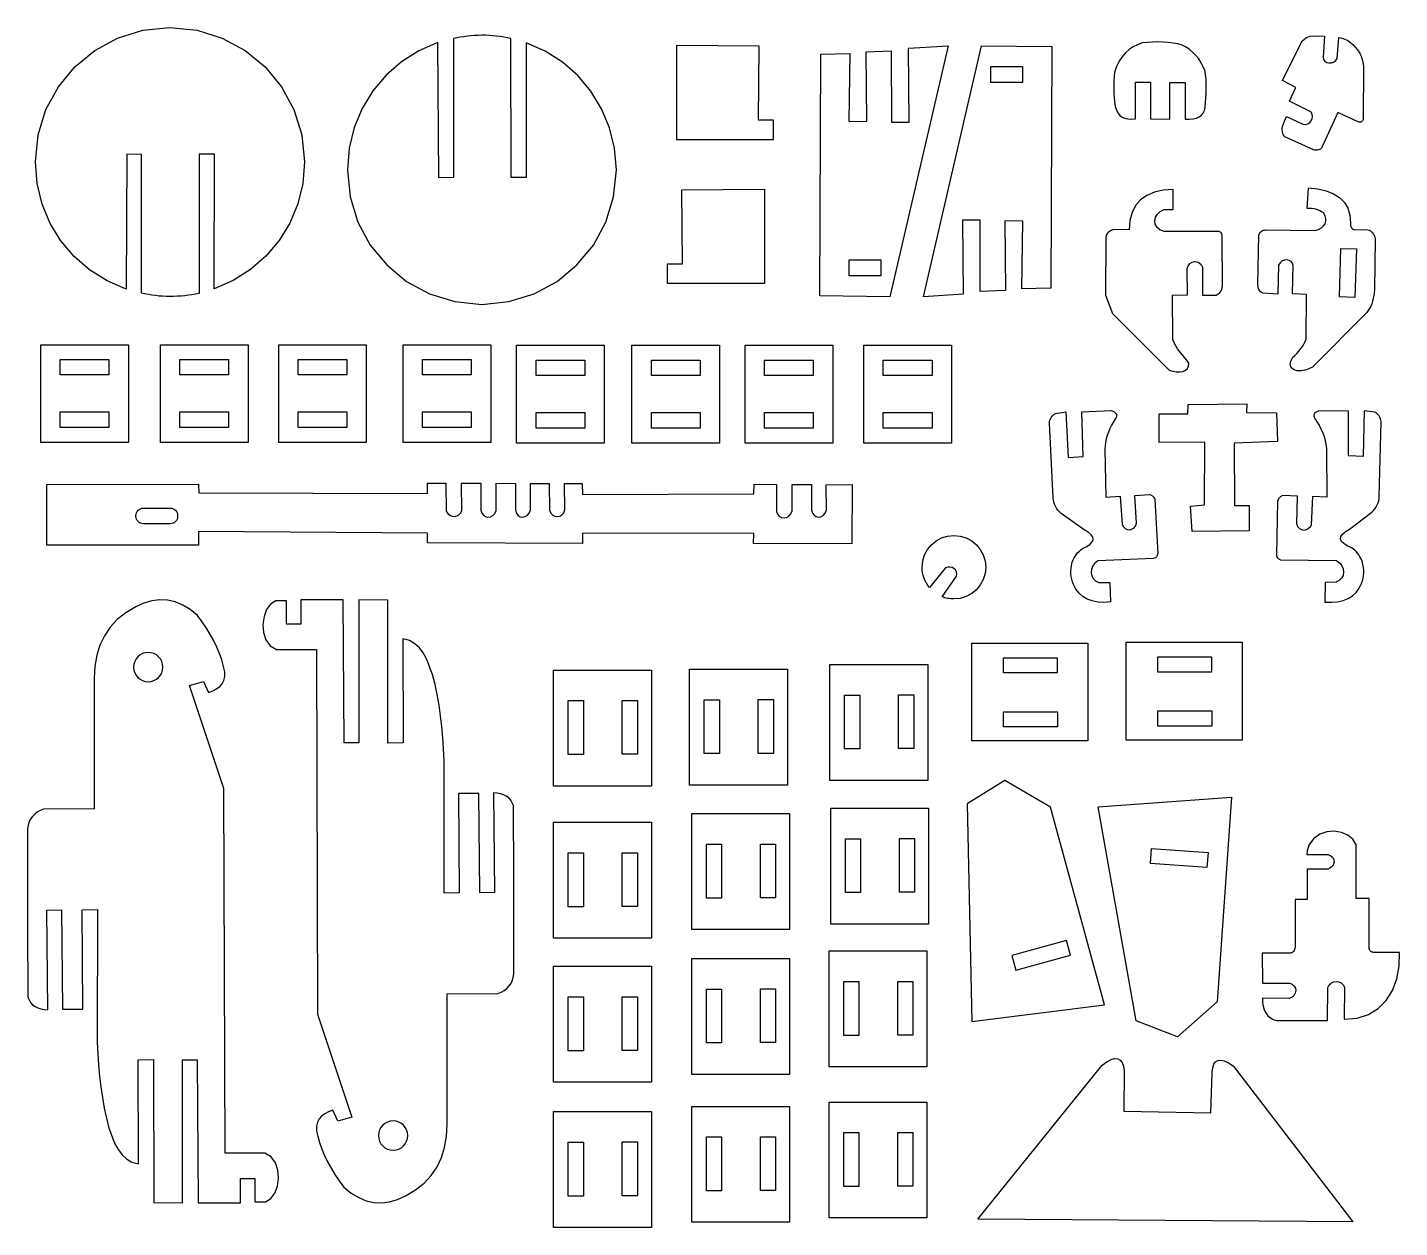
# Model space of a CAD drawing. Extents: x -147 to 762, y -188 to 192.
# Drawn here: x 481.4 to 761.9, y -182.1 to 63.2 of the extents above; entities that cross this region are included whole.
import ezdxf

# ---------------------------------------------------------------- set-up
doc = ezdxf.new("R2010")
doc.units = 0
doc.header["$MEASUREMENT"] = 0
doc.layers.add('CAMADA_1', color=7, linetype='CONTINUOUS')

msp = doc.modelspace()

# ---------------------------------------------------------------- linework, layer by layer
at = {"layer": 'CAMADA_1', "color": 250}
for points in [[(516.5058, 8.8436), (515.7864, 8.6963), (515.0578, 8.5678), (514.3212, 8.4582), (513.5776, 8.3681), (512.8282, 8.2974), (512.0739, 8.2466), (511.3159, 8.216), (510.5552, 8.2057), (509.801, 8.218), (509.0569, 8.2539), (508.3214, 8.3121), (507.5933, 8.3912), (506.8709, 8.4898), (506.153, 8.6065), (505.4382, 8.7399), (504.7249, 8.8886), (504.7692, 37.2627), (501.7598, 37.3248), (501.5798, 9.7037), (497.6886, 11.3951), (494.1373, 13.6423), (490.9809, 16.39), (488.2748, 19.583), (486.074, 23.1663), (484.4336, 27.0846), (483.409, 31.2828), (483.0552, 35.7057), (483.6139, 41.2479), (485.2163, 46.4099), (487.7518, 51.0812), (491.1098, 55.1511), (495.1797, 58.5091), (499.851, 61.0446), (505.013, 62.647), (510.5552, 63.2057), (516.0974, 62.647), (521.2594, 61.0446), (525.9307, 58.5091), (530.0006, 55.1511), (533.3586, 51.0812), (535.8941, 46.4099), (537.4965, 41.2479), (538.0552, 35.7057), (537.702, 31.3052), (536.6796, 27.1256), (535.0441, 23.2216), (532.8515, 19.6479), (530.1578, 16.4591), (527.0189, 13.7098), (523.4908, 11.4547), (519.6296, 9.7485), (519.6412, 37.2819), (516.5412, 37.2819), (516.5058, 8.8436)], [(580.2737, 60.9668), (579.5543, 61.1141), (578.8257, 61.2426), (578.0891, 61.3522), (577.3455, 61.4424), (576.5961, 61.513), (575.8418, 61.5638), (575.0838, 61.5944), (574.3231, 61.6047), (573.5689, 61.5924), (572.8248, 61.5565), (572.0893, 61.4983), (571.3612, 61.4192), (570.6388, 61.3206), (569.9209, 61.2039), (569.2061, 61.0705), (568.4928, 60.9218), (568.5371, 32.5477), (565.5277, 32.4856), (565.3477, 60.1067), (561.4565, 58.4153), (557.9052, 56.1681), (554.7488, 53.4204), (552.0427, 50.2274), (549.8419, 46.6441), (548.2015, 42.7258), (547.1769, 38.5276), (546.8231, 34.1047), (547.3818, 28.5625), (548.9842, 23.4005), (551.5197, 18.7292), (554.8777, 14.6593), (558.9476, 11.3013), (563.6189, 8.7658), (568.7809, 7.1634), (574.3231, 6.6047), (579.8653, 7.1634), (585.0273, 8.7658), (589.6986, 11.3013), (593.7685, 14.6593), (597.1265, 18.7292), (599.662, 23.4005), (601.2644, 28.5625), (601.8231, 34.1047), (601.4699, 38.5052), (600.4475, 42.6848), (598.812, 46.5888), (596.6194, 50.1625), (593.9257, 53.3513), (590.7868, 56.1006), (587.2587, 58.3557), (583.3975, 60.0619), (583.4091, 32.5285), (580.3091, 32.5285), (580.2737, 60.9668)], [(614.0997, 40.2732), (633.918, 40.2734), (633.9177, 44.2449), (630.8561, 44.2449), (630.9807, 59.3884), (614.0997, 59.5126), (614.0997, 40.2732)], [(643.428, 8.3515), (643.6037, 57.7197), (649.5257, 57.8954), (649.3392, 44.0187), (653.0005, 43.9791), (652.9151, 58.2467), (658.0343, 58.4224), (658.084, 43.8546), (661.6565, 43.8231), (661.5238, 58.9495), (669.6297, 59.4765), (657.7587, 8.1758), (643.428, 8.3515)], [(690.8324, 59.3008), (690.6567, 9.9326), (684.7347, 9.7569), (684.9212, 23.6336), (681.2599, 23.6732), (681.3453, 9.4056), (676.2261, 9.2299), (676.1764, 23.7977), (672.6039, 23.8292), (672.7366, 8.7028), (664.6307, 8.1758), (676.5017, 59.4765), (690.8324, 59.3008)], [(711.0255, 44.4974), (714.9825, 44.4597), (714.9825, 51.9834), (718.0825, 51.9834), (718.0805, 44.4608), (718.9487, 44.4442), (719.7206, 44.5208), (720.3934, 44.6886), (720.9642, 44.9455), (721.4301, 45.2893), (721.7883, 45.7181), (722.0359, 46.2297), (722.17, 46.8221), (722.2784, 47.7819), (722.3594, 48.7876), (722.4111, 49.8116), (722.4315, 50.8264), (722.4188, 51.8045), (722.3711, 52.7183), (722.2863, 53.5404), (722.1626, 54.2431), (721.8079, 55.1615), (721.3772, 56.0065), (720.8763, 56.779), (720.3111, 57.4799), (719.6873, 58.11), (719.0108, 58.6701), (718.2873, 59.1612), (717.5227, 59.584), (716.5949, 59.8365), (715.6189, 60.0243), (714.6048, 60.1516), (713.5627, 60.2229), (712.5025, 60.2425), (711.4344, 60.2146), (710.3684, 60.1436), (709.3146, 60.0338), (708.384, 59.6783), (707.5072, 59.226), (706.6887, 58.6687), (705.9332, 57.998), (705.2452, 57.2059), (704.6292, 56.284), (704.09, 55.2242), (703.6319, 54.0182), (703.5573, 53.1694), (703.5103, 52.3163), (703.4904, 51.4587), (703.4969, 50.5967), (703.5293, 49.7302), (703.587, 48.8592), (703.6694, 47.9835), (703.7759, 47.1032), (704.0671, 46.3211), (704.3937, 45.6994), (704.7705, 45.2231), (705.2124, 44.8771), (705.7341, 44.6464), (706.3505, 44.5159), (707.0765, 44.4707), (707.9268, 44.4957), (707.9268, 52.0194), (711.0268, 52.0194), (711.0255, 44.4974)], [(738.5079, 40.8183), (738.1596, 41.315), (737.9824, 41.8459), (737.9466, 42.3978), (738.0224, 42.9578), (738.1801, 43.5128), (738.3899, 44.0499), (738.6219, 44.556), (738.8466, 45.018), (742.1822, 43.4537), (742.7018, 43.4006), (743.1716, 43.5183), (743.5705, 43.7733), (743.8777, 44.132), (744.0719, 44.561), (744.1323, 45.0269), (744.0377, 45.4959), (743.7672, 45.9348), (739.4562, 48.1339), (740.7432, 50.9111), (738.0338, 52.3336), (741.789, 60.0883), (741.9984, 60.3689), (742.2249, 60.6198), (742.4702, 60.8406), (742.7358, 61.0305), (743.0236, 61.189), (743.3351, 61.3154), (743.672, 61.4091), (744.036, 61.4695), (746.5686, 61.4547), (746.2991, 57.1518), (746.3918, 56.6593), (746.6541, 56.2929), (747.039, 56.0543), (747.4998, 55.9454), (747.9894, 55.9679), (748.4612, 56.1237), (748.8681, 56.4147), (749.1633, 56.8425), (749.5491, 61.1393), (750.1725, 61.0147), (750.7667, 60.8082), (751.333, 60.5218), (751.8727, 60.1572), (752.387, 59.7164), (752.8772, 59.2013), (753.3445, 58.6138), (753.7901, 57.9557), (753.9346, 57.6298), (754.0623, 57.3101), (754.1744, 56.993), (754.2718, 56.6745), (754.3555, 56.3511), (754.4267, 56.0191), (754.4862, 55.6746), (754.5352, 55.314), (754.4939, 44.4761), (754.4329, 44.2832), (754.3513, 44.1268), (754.2494, 44.0064), (754.1275, 43.9213), (753.9859, 43.871), (753.8251, 43.8549), (753.6452, 43.8725), (753.4466, 43.923), (749.3458, 45.8308), (745.959, 38.5153), (745.7599, 38.3592), (745.5407, 38.2415), (745.3059, 38.1617), (745.0603, 38.1193), (744.8085, 38.1137), (744.5552, 38.1443), (744.3049, 38.2106), (744.0624, 38.3121), (738.5079, 40.8183)], [(684.844, 51.9494), (678.344, 51.9494), (678.344, 55.2191), (684.844, 55.2191), (684.844, 51.9494)], [(632.1084, 10.8983), (612.2901, 10.8985), (612.2904, 14.87), (615.352, 14.87), (615.2274, 30.0135), (632.1084, 30.1377), (632.1084, 10.8983)], [(715.5338, 8.4842), (718.5676, 8.5215), (718.4958, 13.917), (718.7191, 14.5003), (719.071, 14.9355), (719.5114, 15.2187), (720.0006, 15.3464), (720.4986, 15.3149), (720.9655, 15.1204), (721.3616, 14.7593), (721.6469, 14.2279), (721.6814, 8.4861), (724.4328, 8.5107), (724.6519, 8.5977), (724.8744, 8.7246), (725.0903, 8.8912), (725.2896, 9.0977), (725.4623, 9.3439), (725.5986, 9.63), (725.6883, 9.9558), (725.7217, 10.3215), (725.6915, 20.4857), (725.6708, 20.7419), (725.6178, 20.9597), (725.5332, 21.1399), (725.4179, 21.2835), (725.2725, 21.3912), (725.0978, 21.4642), (724.8946, 21.5032), (724.6637, 21.5091), (713.8338, 21.5091), (712.9593, 21.8283), (712.3523, 22.3406), (712.0042, 22.9835), (711.9059, 23.6944), (712.0487, 24.4108), (712.4238, 25.0702), (713.0222, 25.6101), (713.8352, 25.9679), (715.6753, 25.9753), (715.6753, 30.1075), (713.6124, 29.9325), (711.8053, 29.5174), (710.2602, 28.8598), (708.9832, 27.957), (707.9804, 26.8065), (707.258, 25.4057), (706.8222, 23.7521), (706.6791, 21.8431), (703.367, 21.8738), (703.0903, 21.775), (702.8401, 21.6621), (702.6165, 21.5276), (702.4194, 21.3641), (702.2488, 21.1642), (702.1048, 20.9202), (701.9873, 20.6248), (701.8964, 20.2706), (701.8182, 8.5038), (703.2801, 4.7477), (714.8327, -6.8126), (715.5531, -7.0682), (716.2809, -7.2002), (716.9812, -7.2083), (717.619, -7.0926), (718.1596, -6.8531), (718.5678, -6.4895), (718.8089, -6.002), (718.848, -5.3904), (718.4183, -4.8004), (717.9555, -4.227), (717.4794, -3.6603), (717.0099, -3.0902), (716.5669, -2.5069), (716.1704, -1.9003), (715.8403, -1.2606), (715.5964, -0.5777), (715.5338, 8.4842)], [(746.405, 25.2821), (746.0036, 25.5335), (745.604, 25.7463), (745.2024, 25.9199), (744.7953, 26.0541), (744.3793, 26.1482), (743.9506, 26.2019), (743.5058, 26.2148), (743.0413, 26.1864), (743.3182, 30.4154), (745.2398, 30.1869), (746.9522, 29.7859), (748.4391, 29.2022), (749.684, 28.4252), (750.6704, 27.4446), (751.3818, 26.25), (751.8019, 24.8311), (751.9141, 23.1774), (751.9162, 22.9505), (751.9357, 22.7394), (751.9754, 22.5455), (752.0379, 22.3699), (752.1262, 22.2142), (752.243, 22.0795), (752.3911, 21.9672), (752.5733, 21.8786), (755.4232, 21.8716), (755.7085, 21.7627), (755.9688, 21.6132), (756.2027, 21.426), (756.4087, 21.2041), (756.5854, 20.9503), (756.7314, 20.6676), (756.8454, 20.3589), (756.9258, 20.0271), (756.7901, 9.5818), (756.7361, 8.9913), (756.6655, 8.4142), (756.5673, 7.8449), (756.4304, 7.2777), (756.2438, 6.707), (755.9964, 6.1273), (755.6771, 5.533), (755.275, 4.9184), (744.1084, -6.2288), (742.8863, -6.7662), (741.816, -7.0007), (740.9244, -6.9709), (740.2383, -6.715), (739.7844, -6.2716), (739.5897, -5.679), (739.6808, -4.9757), (740.0847, -4.2002), (740.4984, -3.843), (740.9144, -3.4359), (741.3214, -2.9887), (741.708, -2.5114), (742.063, -2.014), (742.3751, -1.5065), (742.6331, -0.9988), (742.8256, -0.5009), (742.9153, 8.5871), (740.0453, 8.7765), (740.177, 14.5518), (740.045, 14.9953), (739.7639, 15.3426), (739.3734, 15.5788), (738.9136, 15.6894), (738.4242, 15.6597), (737.9452, 15.4751), (737.5165, 15.1209), (737.1779, 14.5824), (737.0557, 8.6817), (733.9803, 8.8911), (733.7311, 9.01), (733.5233, 9.162), (733.3539, 9.3435), (733.22, 9.5509), (733.1186, 9.7807), (733.0468, 10.0293), (733.0016, 10.293), (732.9801, 10.5683), (733.1823, 20.8118), (733.2709, 21.076), (733.3948, 21.288), (733.5476, 21.454), (733.7233, 21.5804), (733.9155, 21.6734), (734.118, 21.7393), (734.3246, 21.7844), (734.5291, 21.8149), (744.6384, 21.6804), (745.372, 21.9182), (745.9618, 22.2376), (746.4066, 22.6282), (746.7049, 23.0794), (746.8552, 23.5809), (746.8563, 24.1222), (746.7067, 24.6927), (746.405, 25.2821)], [(752.7806, 7.9811), (749.6227, 8.115), (749.9392, 18.0189), (753.1072, 17.9564), (752.7806, 7.9811)], [(649.4164, 15.7029), (655.9164, 15.7029), (655.9164, 12.4332), (649.4164, 12.4332), (649.4164, 15.7029)], [(484.1649, -1.6347), (502.0655, -1.6347), (502.0655, -21.6347), (484.1649, -21.6347), (484.1649, -1.6347)], [(508.6271, -1.6347), (526.5277, -1.6347), (526.5277, -21.6347), (508.6271, -21.6347), (508.6271, -1.6347)], [(532.7835, -1.6347), (550.6841, -1.6347), (550.6841, -21.6347), (532.7835, -21.6347), (532.7835, -1.6347)], [(558.2238, -1.6347), (576.1244, -1.6347), (576.1244, -21.6347), (558.2238, -21.6347), (558.2238, -1.6347)], [(581.4233, -1.7543), (599.3239, -1.7543), (599.3239, -21.7543), (581.4233, -21.7543), (581.4233, -1.7543)], [(605.0016, -1.7543), (622.9022, -1.7543), (622.9022, -21.7543), (605.0016, -21.7543), (605.0016, -1.7543)], [(628.1461, -1.7543), (646.0467, -1.7543), (646.0467, -21.7543), (628.1461, -21.7543), (628.1461, -1.7543)], [(652.4244, -1.7543), (670.325, -1.7543), (670.325, -21.7543), (652.4244, -21.7543), (652.4244, -1.7543)], [(488.1384, -4.6523), (498.0919, -4.6523), (498.0919, -7.8093), (488.1384, -7.8093), (488.1384, -4.6523)], [(512.6006, -4.6523), (522.5541, -4.6523), (522.5541, -7.8093), (512.6006, -7.8093), (512.6006, -4.6523)], [(536.757, -4.6523), (546.7105, -4.6523), (546.7105, -7.8093), (536.757, -7.8093), (536.757, -4.6523)], [(562.1973, -4.6523), (572.1508, -4.6523), (572.1508, -7.8093), (562.1973, -7.8093), (562.1973, -4.6523)], [(585.3968, -4.7719), (595.3503, -4.7719), (595.3503, -7.9289), (585.3968, -7.9289), (585.3968, -4.7719)], [(608.9751, -4.7719), (618.9286, -4.7719), (618.9286, -7.9289), (608.9751, -7.9289), (608.9751, -4.7719)], [(632.1196, -4.7719), (642.0731, -4.7719), (642.0731, -7.9289), (632.1196, -7.9289), (632.1196, -4.7719)], [(656.3979, -4.7719), (666.3514, -4.7719), (666.3514, -7.9289), (656.3979, -7.9289), (656.3979, -4.7719)], [(718.6677, -15.7981), (718.7033, -13.8731), (730.7252, -13.7121), (730.6721, -15.5003), (736.7719, -15.5584), (736.9723, -21.4401), (728.1495, -21.7407), (728.197, -34.503), (731.1744, -34.4769), (731.2122, -39.6886), (719.5598, -39.8324), (719.21, -34.6484), (722.078, -34.3642), (722.122, -21.5729), (712.7853, -21.6511), (712.8022, -15.7798), (718.6677, -15.7981)], [(488.1384, -15.395), (498.0919, -15.395), (498.0919, -18.552), (488.1384, -18.552), (488.1384, -15.395)], [(512.6006, -15.395), (522.5541, -15.395), (522.5541, -18.552), (512.6006, -18.552), (512.6006, -15.395)], [(536.757, -15.395), (546.7105, -15.395), (546.7105, -18.552), (536.757, -18.552), (536.757, -15.395)], [(562.1973, -15.395), (572.1508, -15.395), (572.1508, -18.552), (562.1973, -18.552), (562.1973, -15.395)], [(585.3968, -15.5146), (595.3503, -15.5146), (595.3503, -18.6716), (585.3968, -18.6716), (585.3968, -15.5146)], [(608.9751, -15.5146), (618.9286, -15.5146), (618.9286, -18.6716), (608.9751, -18.6716), (608.9751, -15.5146)], [(632.1196, -15.5146), (642.0731, -15.5146), (642.0731, -18.6716), (632.1196, -18.6716), (632.1196, -15.5146)], [(656.3979, -15.5146), (666.3514, -15.5146), (666.3514, -18.6716), (656.3979, -18.6716), (656.3979, -15.5146)], [(711.9356, -33.2925), (712.5081, -44.304), (712.4639, -44.5062), (712.404, -44.6862), (712.3273, -44.8451), (712.2329, -44.9839), (712.1198, -45.1038), (711.9872, -45.2057), (711.834, -45.2908), (711.6594, -45.3602), (700.2306, -45.8444), (699.5996, -46.3425), (699.1649, -46.934), (698.9226, -47.58), (698.8685, -48.2415), (698.9987, -48.8793), (699.3091, -49.4545), (699.7958, -49.928), (700.4547, -50.2608), (702.688, -50.2244), (702.8427, -54.2256), (701.4896, -54.3171), (700.244, -54.2468), (699.1098, -54.0188), (698.0912, -53.6369), (697.192, -53.1053), (696.4165, -52.4278), (695.7686, -51.6085), (695.2524, -50.6512), (695.0572, -50.1038), (694.908, -49.5677), (694.8053, -49.0344), (694.7496, -48.4951), (694.7413, -47.9411), (694.7809, -47.364), (694.869, -46.7549), (695.006, -46.1052), (695.2067, -45.6189), (695.4243, -45.1791), (695.659, -44.7822), (695.9113, -44.4248), (696.1815, -44.1034), (696.4699, -43.8147), (696.7771, -43.555), (697.1032, -43.321), (698.0063, -42.8611), (698.6729, -42.3958), (699.0983, -41.9249), (699.2775, -41.4483), (699.2057, -40.966), (698.8781, -40.4777), (698.2897, -39.9834), (697.4358, -39.483), (692.7609, -36.1487), (692.3982, -35.7966), (692.0822, -35.4306), (691.8127, -35.0508), (691.5892, -34.6573), (691.4114, -34.2501), (691.2791, -33.8295), (691.1917, -33.3956), (691.1489, -32.9483), (690.3577, -17.7002), (690.3972, -17.3909), (690.4701, -17.0871), (690.5762, -16.795), (690.7155, -16.5206), (690.8875, -16.2702), (691.0922, -16.0498), (691.3292, -15.8655), (691.5985, -15.7235), (693.7339, -15.3801), (694.212, -24.6961), (697.2309, -24.4937), (696.9778, -15.3681), (703.0306, -15.1042), (703.57, -15.3603), (703.8962, -15.6368), (704.0467, -15.9276), (704.059, -16.2268), (703.9708, -16.5282), (703.8196, -16.8258), (703.643, -17.1136), (703.4784, -17.3856), (703.0587, -18.0845), (702.7003, -18.7871), (702.4007, -19.4923), (702.1573, -20.1989), (701.9677, -20.9057), (701.8293, -21.6115), (701.7395, -22.3153), (701.6959, -23.0158), (701.8855, -32.8111), (704.824, -32.626), (705.2129, -38.3876), (705.4719, -38.8618), (705.8313, -39.2041), (706.2565, -39.4077), (706.713, -39.466), (707.1663, -39.3724), (707.5818, -39.1201), (707.925, -38.7024), (708.1614, -38.1128), (707.82, -32.4373), (710.8108, -32.249), (711.0254, -32.3231), (711.2063, -32.406), (711.3599, -32.5014), (711.4922, -32.6128), (711.6097, -32.7441), (711.7186, -32.8986), (711.8251, -33.0802), (711.9356, -33.2925)], [(737.0126, -33.5586), (736.7436, -44.5817), (736.7933, -44.7826), (736.8582, -44.9609), (736.9392, -45.1176), (737.0374, -45.2538), (737.1537, -45.3705), (737.2891, -45.4687), (737.4445, -45.5496), (737.621, -45.6141), (749.0588, -45.7835), (749.7033, -46.264), (750.154, -46.8433), (750.4141, -47.4824), (750.4864, -48.1421), (750.3738, -48.7833), (750.0793, -49.3668), (749.6059, -49.8536), (748.9564, -50.2044), (746.7229, -50.2294), (746.6784, -54.2334), (748.0335, -54.2876), (749.2768, -54.1831), (750.4042, -53.9239), (751.412, -53.5142), (752.2961, -52.958), (753.0527, -52.2594), (753.6778, -51.4225), (754.1675, -50.4514), (754.3475, -49.8988), (754.4819, -49.3589), (754.5699, -48.8229), (754.6108, -48.2822), (754.6038, -47.7282), (754.5482, -47.1524), (754.4434, -46.5459), (754.2885, -45.9003), (754.0745, -45.4197), (753.8449, -44.986), (753.5994, -44.5957), (753.3374, -44.2454), (753.0584, -43.9317), (752.7621, -43.6509), (752.448, -43.3998), (752.1155, -43.1749), (751.2001, -42.7401), (750.5209, -42.2933), (750.0827, -41.8343), (749.8905, -41.3628), (749.9489, -40.8787), (750.263, -40.3816), (750.8376, -39.8712), (751.6774, -39.3475), (756.2587, -35.8857), (756.6116, -35.5237), (756.9173, -35.1492), (757.1763, -34.7621), (757.3889, -34.3626), (757.5553, -33.9507), (757.6761, -33.5267), (757.7515, -33.0904), (757.7819, -32.6422), (758.153, -17.3781), (758.105, -17.07), (758.0238, -16.7684), (757.9096, -16.4793), (757.7629, -16.2088), (757.584, -15.9632), (757.3734, -15.7485), (757.1314, -15.5708), (756.8583, -15.4363), (754.7142, -15.1518), (754.4927, -24.4774), (751.4695, -24.3583), (751.4712, -15.2292), (745.4134, -15.132), (744.8813, -15.4029), (744.5628, -15.6883), (744.4204, -15.9832), (744.4163, -16.2825), (744.5128, -16.5814), (744.6721, -16.8747), (744.8566, -17.1575), (745.0286, -17.4248), (745.4674, -18.1119), (745.845, -18.8044), (746.1639, -19.501), (746.4267, -20.2006), (746.6357, -20.902), (746.7935, -21.6038), (746.9026, -22.3048), (746.9655, -23.0038), (747.0456, -32.8007), (744.1032, -32.6966), (743.873, -38.4666), (743.6272, -38.9478), (743.2774, -39.2998), (742.8579, -39.5151), (742.4032, -39.586), (741.9475, -39.5049), (741.5252, -39.2641), (741.1706, -38.8561), (740.9181, -38.2732), (741.1031, -32.5905), (738.1082, -32.4845), (737.8957, -32.5645), (737.7172, -32.6523), (737.5663, -32.7519), (737.4371, -32.867), (737.3233, -33.0014), (737.2187, -33.159), (737.1172, -33.3434), (737.0126, -33.5586)], [(485.3915, -42.5998), (485.3915, -30.2347), (516.3915, -30.1347), (516.4595, -31.9145), (563.2057, -32.086), (563.2053, -29.919), (566.9879, -29.9327), (567.0568, -35.6458), (567.3644, -36.15), (567.7649, -36.4934), (568.2244, -36.6835), (568.7093, -36.7277), (569.1855, -36.6331), (569.6193, -36.4074), (569.9767, -36.0578), (570.2241, -35.5916), (570.1515, -29.9442), (574.1408, -29.9587), (574.1408, -35.4651), (574.3052, -36.0617), (574.6294, -36.4958), (575.0649, -36.7641), (575.5637, -36.8637), (576.0776, -36.7912), (576.5583, -36.5437), (576.9577, -36.118), (577.2275, -35.5109), (577.2358, -29.97), (581.225, -29.9845), (581.2247, -35.4213), (581.4103, -36.0762), (581.7474, -36.533), (582.1877, -36.7976), (582.6827, -36.8757), (583.1843, -36.7732), (583.6439, -36.4961), (584.0132, -36.0501), (584.2439, -35.4411), (584.2509, -29.9955), (588.1026, -30.0095), (588.1711, -35.4474), (588.4221, -36.0448), (588.7999, -36.464), (589.261, -36.7079), (589.7615, -36.7792), (590.2577, -36.6807), (590.7059, -36.4153), (591.0623, -35.9855), (591.2832, -35.3943), (591.1973, -30.0207), (594.8427, -30.0339), (594.921, -32.2849), (629.9377, -32.1309), (630.0215, -30.1462), (634.5782, -30.1835), (634.54, -35.7443), (634.7518, -36.3107), (635.116, -36.7197), (635.5834, -36.9667), (636.1048, -37.047), (636.631, -36.9557), (637.1129, -36.6882), (637.5012, -36.2397), (637.7468, -35.6055), (637.7467, -30.2094), (641.6889, -30.2416), (641.6894, -35.431), (641.889, -36.0445), (642.2276, -36.4978), (642.6619, -36.7829), (643.149, -36.8922), (643.6457, -36.8178), (644.1091, -36.5521), (644.4959, -36.0873), (644.7632, -35.4156), (644.7274, -30.2656), (650.0011, -30.2347), (649.9926, -42.3679), (629.86, -42.2473), (629.939, -40.2282), (594.8986, -40.1574), (594.8667, -42.3098), (563.2035, -42.1454), (563.2048, -40.1757), (516.3755, -39.828), (516.4175, -42.5998), (485.3915, -42.5998)], [(503.6084, -36.7311), (503.6084, -36.5631), (503.6393, -36.2594), (503.7277, -35.976), (503.8675, -35.7193), (504.0525, -35.4953), (504.2765, -35.3103), (504.5332, -35.1705), (504.8166, -35.0821), (505.1203, -35.0512), (510.6219, -35.0512), (510.9256, -35.0821), (511.209, -35.1705), (511.4657, -35.3103), (511.6897, -35.4953), (511.8747, -35.7193), (512.0145, -35.976), (512.1029, -36.2594), (512.1338, -36.5631), (512.1338, -36.7311), (512.1029, -37.0348), (512.0145, -37.3182), (511.8747, -37.5749), (511.6897, -37.7989), (511.4657, -37.9839), (511.209, -38.1237), (510.9256, -38.2121), (510.6219, -38.243), (505.1203, -38.243), (504.8166, -38.2121), (504.5332, -38.1237), (504.2765, -37.9839), (504.0525, -37.7989), (503.8675, -37.5749), (503.7277, -37.3182), (503.6393, -37.0348), (503.6084, -36.7311)], [(670.8253, -40.6163), (672.1353, -40.7484), (673.3554, -41.1271), (674.4595, -41.7264), (675.4215, -42.5201), (676.2152, -43.4821), (676.8145, -44.5862), (677.1932, -45.8063), (677.3253, -47.1163), (677.1932, -48.4263), (676.8145, -49.6464), (676.2152, -50.7505), (675.4215, -51.7125), (674.4595, -52.5062), (673.3554, -53.1055), (672.1353, -53.4842), (670.8253, -53.6163), (670.5117, -53.609), (670.1982, -53.5872), (669.8864, -53.5513), (669.5777, -53.5017), (669.2738, -53.4386), (668.9763, -53.3624), (668.6866, -53.2734), (668.4064, -53.172), (671.3834, -48.9612), (671.4375, -48.4929), (671.3474, -48.0639), (671.1367, -47.6914), (670.8287, -47.3929), (670.4468, -47.1853), (670.0143, -47.0861), (669.5547, -47.1125), (669.0914, -47.2816), (665.8288, -51.2741), (665.4947, -50.8368), (665.1979, -50.3714), (664.9406, -49.8803), (664.725, -49.3656), (664.5535, -48.8297), (664.4282, -48.2746), (664.3514, -47.7028), (664.3253, -47.1163), (664.4574, -45.8063), (664.8361, -44.5862), (665.4354, -43.4821), (666.2291, -42.5201), (667.1911, -41.7264), (668.2952, -41.1271), (669.5153, -40.7484), (670.8253, -40.6163)], [(495.7165, -117.105), (495.6642, -144.2295), (495.7914, -146.5646), (495.956, -148.8659), (496.1641, -151.13), (496.4219, -153.3532), (496.7355, -155.532), (497.1111, -157.6627), (497.5548, -159.7419), (498.0727, -161.766), (498.4496, -162.8324), (498.8793, -163.963), (499.3895, -165.1046), (500.0083, -166.2034), (500.7635, -167.2062), (501.683, -168.0594), (502.7948, -168.7095), (504.1267, -169.103), (504.0704, -147.8008), (507.1864, -147.7728), (507.2333, -177.0032), (513.1363, -177.0102), (513.1343, -147.7855), (516.1443, -147.8009), (516.3115, -177.0423), (524.9881, -177.0394), (524.9924, -172.0622), (527.925, -172.0921), (527.9223, -176.8547), (530.0757, -176.8143), (531.1712, -176.1902), (531.9928, -175.0732), (532.5191, -173.6213), (532.7288, -171.9926), (532.6006, -170.3453), (532.1129, -168.8376), (531.2447, -167.6276), (529.9744, -166.8733), (521.8196, -166.9203), (521.5911, -92.3351), (514.5699, -71.2758), (517.4283, -70.4793), (518.4361, -72.7136), (519.3136, -72.3888), (520.0851, -71.9915), (520.7336, -71.51), (521.2421, -70.9327), (521.5934, -70.2479), (521.7704, -69.4438), (521.7561, -68.5088), (521.5334, -67.4312), (521.1719, -66.0877), (520.7148, -64.763), (520.1665, -63.4537), (519.5312, -62.1561), (518.8132, -60.8668), (518.0168, -59.5823), (517.1463, -58.2989), (516.206, -57.0133), (514.6907, -55.7941), (513.1576, -54.8665), (511.6073, -54.2271), (510.0401, -53.8723), (508.4563, -53.7986), (506.8564, -54.0026), (505.2407, -54.4806), (503.6097, -55.2293), (501.5482, -56.4186), (499.7901, -57.801), (498.3253, -59.37), (497.1434, -61.1191), (496.2344, -63.0418), (495.5881, -65.1317), (495.1943, -67.3822), (495.0428, -69.787), (495.088, -96.5139), (484.7332, -96.5903), (484.0549, -96.8732), (483.4422, -97.2087), (482.9009, -97.6012), (482.4366, -98.0554), (482.0549, -98.5757), (481.7616, -99.1667), (481.5624, -99.833), (481.4628, -100.579), (481.4239, -120.4534), (481.5367, -134.9733), (481.7604, -135.5743), (482.0811, -136.099), (482.4906, -136.5459), (482.9806, -136.9136), (483.5429, -137.2007), (484.1694, -137.4058), (484.8519, -137.5274), (485.5821, -137.5642), (485.403, -117.1909), (488.4087, -117.1682), (488.5932, -137.4778), (492.7328, -137.4633), (492.6077, -117.1731), (495.7165, -117.105)], [(566.5879, -113.7281), (566.6402, -86.6036), (566.513, -84.2685), (566.3484, -81.9672), (566.1403, -79.7031), (565.8825, -77.4799), (565.5689, -75.3011), (565.1933, -73.1704), (564.7496, -71.0912), (564.2317, -69.0671), (563.8548, -68.0007), (563.4251, -66.8701), (562.9149, -65.7285), (562.2961, -64.6297), (561.5409, -63.6269), (560.6214, -62.7737), (559.5096, -62.1236), (558.1777, -61.7301), (558.234, -83.0323), (555.118, -83.0603), (555.0711, -53.8299), (549.1681, -53.8229), (549.1701, -83.0476), (546.1601, -83.0322), (545.9929, -53.7908), (537.3163, -53.7937), (537.312, -58.7709), (534.3794, -58.741), (534.3821, -53.9784), (532.2287, -54.0188), (531.1332, -54.6429), (530.3116, -55.7599), (529.7853, -57.2118), (529.5756, -58.8405), (529.7038, -60.4878), (530.1915, -61.9955), (531.0597, -63.2055), (532.33, -63.9598), (540.4848, -63.9128), (540.7133, -138.498), (547.7345, -159.5573), (544.8761, -160.3538), (543.8683, -158.1195), (542.9908, -158.4443), (542.2193, -158.8416), (541.5708, -159.3231), (541.0623, -159.9004), (540.711, -160.5852), (540.534, -161.3893), (540.5483, -162.3243), (540.771, -163.4019), (541.1325, -164.7454), (541.5896, -166.0701), (542.1379, -167.3794), (542.7732, -168.677), (543.4912, -169.9663), (544.2876, -171.2508), (545.1581, -172.5342), (546.0984, -173.8198), (547.6137, -175.039), (549.1468, -175.9666), (550.6971, -176.606), (552.2643, -176.9608), (553.8481, -177.0345), (555.448, -176.8305), (557.0637, -176.3525), (558.6947, -175.6038), (560.7562, -174.4145), (562.5143, -173.0321), (563.9791, -171.4631), (565.161, -169.714), (566.07, -167.7913), (566.7163, -165.7014), (567.1101, -163.4509), (567.2616, -161.0461), (567.2164, -134.3192), (577.5712, -134.2428), (578.2495, -133.9599), (578.8622, -133.6244), (579.4035, -133.2319), (579.8678, -132.7777), (580.2495, -132.2574), (580.5428, -131.6664), (580.742, -131.0001), (580.8416, -130.2541), (580.8805, -110.3797), (580.7677, -95.8598), (580.544, -95.2588), (580.2233, -94.7341), (579.8138, -94.2872), (579.3238, -93.9195), (578.7615, -93.6324), (578.135, -93.4273), (577.4525, -93.3057), (576.7223, -93.2689), (576.9014, -113.6422), (573.8957, -113.6649), (573.7112, -93.3553), (569.5716, -93.3698), (569.6967, -113.66), (566.5879, -113.7281)], [(674.5089, -82.6413), (674.5089, -62.6413), (698.2118, -62.6413), (698.2118, -82.6413), (674.5089, -82.6413)], [(706.0576, -82.4692), (706.0576, -62.4692), (729.7605, -62.4692), (729.7605, -82.4692), (706.0576, -82.4692)], [(506.1201, -70.5302), (506.7247, -70.4692), (507.2879, -70.2944), (507.7974, -70.0178), (508.2414, -69.6515), (508.6078, -69.2075), (508.8844, -68.6979), (509.0592, -68.1348), (509.1201, -67.5302), (509.0592, -66.9256), (508.8844, -66.3625), (508.6078, -65.8529), (508.2414, -65.4089), (507.7974, -65.0426), (507.2879, -64.766), (506.7247, -64.5912), (506.1201, -64.5302), (505.5155, -64.5912), (504.9523, -64.766), (504.4428, -65.0426), (503.9988, -65.4089), (503.6324, -65.8529), (503.3558, -66.3625), (503.181, -66.9256), (503.1201, -67.5302), (503.181, -68.1348), (503.3558, -68.6979), (503.6324, -69.2075), (503.9988, -69.6515), (504.4428, -70.0178), (504.9523, -70.2944), (505.5155, -70.4692), (506.1201, -70.5302)], [(665.4748, -90.697), (645.4748, -90.697), (645.4748, -66.9941), (665.4748, -66.9941), (665.4748, -90.697)], [(691.9567, -68.7406), (680.9567, -68.7406), (680.9567, -65.6406), (691.9567, -65.6406), (691.9567, -68.7406)], [(723.5054, -68.5685), (712.5054, -68.5685), (712.5054, -65.4685), (723.5054, -65.4685), (723.5054, -68.5685)], [(608.9878, -91.8447), (588.9878, -91.8447), (588.9878, -68.1418), (608.9878, -68.1418), (608.9878, -91.8447)], [(636.7872, -91.6556), (616.7872, -91.6556), (616.7872, -67.9527), (636.7872, -67.9527), (636.7872, -91.6556)], [(595.0871, -74.3969), (595.0871, -85.3969), (591.9871, -85.3969), (591.9871, -74.3969), (595.0871, -74.3969)], [(606.1202, -74.3554), (606.1202, -85.3554), (603.0202, -85.3554), (603.0202, -74.3554), (606.1202, -74.3554)], [(622.8865, -74.2078), (622.8865, -85.2078), (619.7865, -85.2078), (619.7865, -74.2078), (622.8865, -74.2078)], [(633.9196, -74.1663), (633.9196, -85.1663), (630.8196, -85.1663), (630.8196, -74.1663), (633.9196, -74.1663)], [(651.5741, -73.2492), (651.5741, -84.2492), (648.4741, -84.2492), (648.4741, -73.2492), (651.5741, -73.2492)], [(662.6072, -73.2077), (662.6072, -84.2077), (659.5072, -84.2077), (659.5072, -73.2077), (662.6072, -73.2077)], [(691.9982, -79.7737), (680.9982, -79.7737), (680.9982, -76.6737), (691.9982, -76.6737), (691.9982, -79.7737)], [(723.5469, -79.6016), (712.5469, -79.6016), (712.5469, -76.5016), (723.5469, -76.5016), (723.5469, -79.6016)], [(701.6169, -136.5605), (690.5634, -96.1475), (681.2165, -90.6893), (673.5589, -95.5089), (674.5, -139.9708), (701.6169, -136.5605)], [(727.601, -94.1339), (724.6569, -135.9278), (716.5567, -143.1071), (708.105, -139.8766), (700.3404, -96.0878), (727.601, -94.1339)], [(637.2229, -121.1908), (617.2229, -121.1908), (617.2229, -97.4879), (637.2229, -97.4879), (637.2229, -121.1908)], [(665.6469, -120.057), (645.6469, -120.057), (645.6469, -96.3541), (665.6469, -96.3541), (665.6469, -120.057)], [(608.9878, -122.9621), (588.9878, -122.9621), (588.9878, -99.2592), (608.9878, -99.2592), (608.9878, -122.9621)], [(623.3222, -103.743), (623.3222, -114.743), (620.2222, -114.743), (620.2222, -103.743), (623.3222, -103.743)], [(634.3553, -103.7015), (634.3553, -114.7015), (631.2553, -114.7015), (631.2553, -103.7015), (634.3553, -103.7015)], [(651.7462, -102.6092), (651.7462, -113.6092), (648.6462, -113.6092), (648.6462, -102.6092), (651.7462, -102.6092)], [(662.7793, -102.5677), (662.7793, -113.5677), (659.6793, -113.5677), (659.6793, -102.5677), (662.7793, -102.5677)], [(747.2216, -139.7564), (747.2685, -133.0378), (747.5555, -132.4988), (747.9671, -132.1148), (748.4603, -131.8845), (748.9923, -131.8065), (749.5204, -131.8795), (750.0015, -132.1023), (750.3931, -132.4736), (750.6521, -132.992), (750.6049, -139.5112), (753.2707, -139.3166), (755.6031, -138.5743), (757.5904, -137.3425), (759.2206, -135.6793), (760.4819, -133.6426), (761.3625, -131.2907), (761.8504, -128.6815), (761.9338, -125.8732), (756.6941, -125.8732), (756.4771, -125.8411), (756.2847, -125.7829), (756.1176, -125.6975), (755.977, -125.5839), (755.8636, -125.4411), (755.7785, -125.2681), (755.7226, -125.064), (755.6969, -124.8276), (755.6969, -114.813), (753.0359, -114.813), (753.0359, -103.8361), (752.3856, -102.716), (751.3487, -101.8706), (750.039, -101.3239), (748.5707, -101.1003), (747.0575, -101.2238), (745.6136, -101.7186), (744.3529, -102.609), (743.3894, -103.9192), (743.2253, -104.4179), (743.1004, -104.8912), (743.053, -105.1262), (743.016, -105.3645), (742.9895, -105.609), (742.9736, -105.8631), (747.3541, -105.836), (747.8874, -106.0994), (748.2596, -106.4683), (748.4735, -106.9058), (748.5322, -107.3748), (748.4383, -107.8382), (748.1949, -108.2592), (747.8048, -108.6007), (747.2709, -108.8256), (743.0568, -108.8277), (743.0568, -115.0625), (740.562, -115.0625), (740.562, -124.761), (740.5374, -125.0285), (740.4819, -125.2692), (740.3949, -125.4812), (740.2759, -125.6623), (740.1243, -125.8107), (739.9396, -125.9244), (739.7214, -126.0013), (739.469, -126.0395), (733.8262, -126.0395), (733.9093, -132.1169), (739.406, -132.1239), (740.0061, -132.3606), (740.4218, -132.7248), (740.6592, -133.1747), (740.7245, -133.6688), (740.6237, -134.1654), (740.3631, -134.6228), (739.9488, -134.9994), (739.3868, -135.2535), (733.89, -135.2063), (733.9153, -136.0621), (734.0501, -136.8609), (734.2869, -137.5905), (734.6183, -138.239), (735.037, -138.7942), (735.5356, -139.2441), (736.1065, -139.5767), (736.7426, -139.78), (747.2216, -139.7564)], [(595.0871, -105.5143), (595.0871, -116.5143), (591.9871, -116.5143), (591.9871, -105.5143), (595.0871, -105.5143)], [(606.1202, -105.4728), (606.1202, -116.4728), (603.0202, -116.4728), (603.0202, -105.4728), (606.1202, -105.4728)], [(710.9924, -107.6877), (711.2097, -104.6033), (722.7764, -105.4181), (722.5592, -108.5026), (710.9924, -107.6877)], [(665.3026, -149.2614), (645.3026, -149.2614), (645.3026, -125.5585), (665.3026, -125.5585), (665.3026, -149.2614)], [(682.6802, -126.5131), (683.4959, -129.4957), (694.6805, -126.4365), (693.8648, -123.454), (682.6802, -126.5131)], [(608.9878, -152.3973), (588.9878, -152.3973), (588.9878, -128.6944), (608.9878, -128.6944), (608.9878, -152.3973)], [(637.2229, -150.7902), (617.2229, -150.7902), (617.2229, -127.0873), (637.2229, -127.0873), (637.2229, -150.7902)], [(651.4019, -131.8136), (651.4019, -142.8136), (648.3019, -142.8136), (648.3019, -131.8136), (651.4019, -131.8136)], [(662.435, -131.7721), (662.435, -142.7721), (659.335, -142.7721), (659.335, -131.7721), (662.435, -131.7721)], [(623.3222, -133.3424), (623.3222, -144.3424), (620.2222, -144.3424), (620.2222, -133.3424), (623.3222, -133.3424)], [(634.3553, -133.3009), (634.3553, -144.3009), (631.2553, -144.3009), (631.2553, -133.3009), (634.3553, -133.3009)], [(595.0871, -134.9495), (595.0871, -145.9495), (591.9871, -145.9495), (591.9871, -134.9495), (595.0871, -134.9495)], [(606.1202, -134.908), (606.1202, -145.908), (603.0202, -145.908), (603.0202, -134.908), (606.1202, -134.908)], [(727.9459, -149.0331), (752.3638, -180.9002), (675.7499, -180.3931), (701.152, -148.8805), (702.0983, -148.1938), (702.9462, -147.7519), (703.6898, -147.5514), (704.3232, -147.5891), (704.8404, -147.8618), (705.2355, -148.3664), (705.5025, -149.0996), (705.6356, -150.0581), (705.5809, -158.3223), (723.3555, -158.6695), (723.6398, -150.4068), (723.7305, -149.4625), (723.9458, -148.7334), (724.2873, -148.2221), (724.7567, -147.9315), (725.3556, -147.8645), (726.0857, -148.0239), (726.9486, -148.4125), (727.9459, -149.0331)], [(665.3026, -180.1379), (645.3026, -180.1379), (645.3026, -156.435), (665.3026, -156.435), (665.3026, -180.1379)], [(608.9878, -182.0968), (588.9878, -182.0968), (588.9878, -158.3939), (608.9878, -158.3939), (608.9878, -182.0968)], [(637.2229, -181.0254), (617.2229, -181.0254), (617.2229, -157.3225), (637.2229, -157.3225), (637.2229, -181.0254)], [(556.1843, -160.3029), (555.5797, -160.3639), (555.0165, -160.5387), (554.507, -160.8153), (554.063, -161.1816), (553.6966, -161.6256), (553.42, -162.1352), (553.2452, -162.6983), (553.1843, -163.3029), (553.2452, -163.9075), (553.42, -164.4706), (553.6966, -164.9802), (554.063, -165.4242), (554.507, -165.7905), (555.0165, -166.0671), (555.5797, -166.2419), (556.1843, -166.3029), (556.7889, -166.2419), (557.3521, -166.0671), (557.8616, -165.7905), (558.3056, -165.4242), (558.672, -164.9802), (558.9486, -164.4706), (559.1234, -163.9075), (559.1843, -163.3029), (559.1234, -162.6983), (558.9486, -162.1352), (558.672, -161.6256), (558.3056, -161.1816), (557.8616, -160.8153), (557.3521, -160.5387), (556.7889, -160.3639), (556.1843, -160.3029)], [(651.4019, -162.6901), (651.4019, -173.6901), (648.3019, -173.6901), (648.3019, -162.6901), (651.4019, -162.6901)], [(662.435, -162.6486), (662.435, -173.6486), (659.335, -173.6486), (659.335, -162.6486), (662.435, -162.6486)], [(595.0871, -164.649), (595.0871, -175.649), (591.9871, -175.649), (591.9871, -164.649), (595.0871, -164.649)], [(606.1202, -164.6075), (606.1202, -175.6075), (603.0202, -175.6075), (603.0202, -164.6075), (606.1202, -164.6075)], [(623.3222, -163.5776), (623.3222, -174.5776), (620.2222, -174.5776), (620.2222, -163.5776), (623.3222, -163.5776)], [(634.3553, -163.5361), (634.3553, -174.5361), (631.2553, -174.5361), (631.2553, -163.5361), (634.3553, -163.5361)]]:
    msp.add_lwpolyline(points, close=True, dxfattribs=at)

doc.saveas('drawing.dxf')
